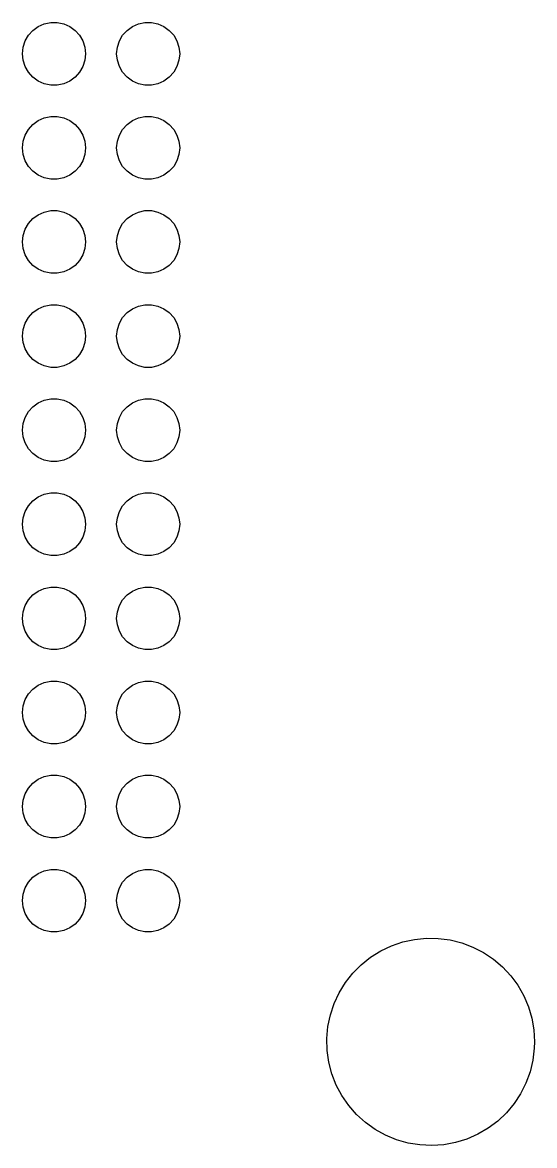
# Model space of a CAD drawing. Extents: x 122.9 to 173, y -133.6 to -70.9.
# Drawn here: x 159.17 to 172.98, y -133.61 to -103.3 of the extents above; entities that cross this region are included whole.
import ezdxf

# ---------------------------------------------------------------- set-up
doc = ezdxf.new("R2010")
doc.units = 0
doc.layers.add('BLACK', color=7, linetype='CONTINUOUS')

msp = doc.modelspace()

# ---------------------------------------------------------------- linework, layer by layer
at = {"layer": 'BLACK', "linetype": 'CONTINUOUS'}
for p, q in [((159.595, -103.404), (159.757, -103.332)), ((159.757, -103.332), (159.931, -103.295)), ((159.931, -103.295), (160.109, -103.295)), ((160.109, -103.295), (160.283, -103.332)), ((160.283, -103.332), (160.445, -103.404)), ((162.135, -103.404), (162.297, -103.332)), ((162.297, -103.332), (162.471, -103.295)), ((162.471, -103.295), (162.649, -103.295)), ((162.649, -103.295), (162.823, -103.332)), ((162.823, -103.332), (162.985, -103.404)), ((159.243, -103.794), (159.332, -103.64)), ((159.332, -103.64), (159.451, -103.508)), ((159.451, -103.508), (159.595, -103.404)), ((160.445, -103.404), (160.589, -103.508)), ((160.589, -103.508), (160.708, -103.64)), ((160.708, -103.64), (160.797, -103.794)), ((161.783, -103.794), (161.872, -103.64)), ((161.872, -103.64), (161.991, -103.508)), ((161.991, -103.508), (162.135, -103.404)), ((162.985, -103.404), (163.129, -103.508)), ((163.129, -103.508), (163.248, -103.64)), ((163.248, -103.64), (163.337, -103.794)), ((159.17, -104.14), (159.189, -103.963)), ((159.189, -103.963), (159.243, -103.794)), ((160.797, -103.794), (160.851, -103.963)), ((160.851, -103.963), (160.87, -104.14)), ((161.71, -104.14), (161.729, -103.963)), ((161.729, -103.963), (161.783, -103.794)), ((163.337, -103.794), (163.391, -103.963)), ((163.391, -103.963), (163.41, -104.14)), ((159.189, -104.317), (159.17, -104.14)), ((160.87, -104.14), (160.851, -104.317)), ((161.729, -104.317), (161.71, -104.14)), ((163.41, -104.14), (163.391, -104.317)), ((159.243, -104.486), (159.189, -104.317)), ((159.332, -104.64), (159.243, -104.486)), ((160.797, -104.486), (160.708, -104.64)), ((160.851, -104.317), (160.797, -104.486)), ((161.783, -104.486), (161.729, -104.317)), ((161.872, -104.64), (161.783, -104.486)), ((163.337, -104.486), (163.248, -104.64)), ((163.391, -104.317), (163.337, -104.486)), ((159.451, -104.772), (159.332, -104.64)), ((159.595, -104.876), (159.451, -104.772)), ((159.757, -104.948), (159.595, -104.876)), ((160.445, -104.876), (160.283, -104.948)), ((160.589, -104.772), (160.445, -104.876)), ((160.708, -104.64), (160.589, -104.772)), ((161.991, -104.772), (161.872, -104.64)), ((162.135, -104.876), (161.991, -104.772)), ((162.297, -104.948), (162.135, -104.876)), ((162.985, -104.876), (162.823, -104.948)), ((163.129, -104.772), (162.985, -104.876)), ((163.248, -104.64), (163.129, -104.772)), ((159.931, -104.985), (159.757, -104.948)), ((160.109, -104.985), (159.931, -104.985)), ((160.283, -104.948), (160.109, -104.985)), ((162.471, -104.985), (162.297, -104.948)), ((162.649, -104.985), (162.471, -104.985)), ((162.823, -104.948), (162.649, -104.985)), ((159.332, -106.18), (159.451, -106.048)), ((159.451, -106.048), (159.595, -105.944)), ((159.595, -105.944), (159.757, -105.872)), ((159.757, -105.872), (159.931, -105.835)), ((159.931, -105.835), (160.109, -105.835)), ((160.109, -105.835), (160.283, -105.872)), ((160.283, -105.872), (160.445, -105.944)), ((160.445, -105.944), (160.589, -106.048)), ((160.589, -106.048), (160.708, -106.18)), ((161.872, -106.18), (161.991, -106.048)), ((161.991, -106.048), (162.135, -105.944)), ((162.135, -105.944), (162.297, -105.872)), ((162.297, -105.872), (162.471, -105.835)), ((162.471, -105.835), (162.649, -105.835)), ((162.649, -105.835), (162.823, -105.872)), ((162.823, -105.872), (162.985, -105.944)), ((162.985, -105.944), (163.129, -106.048)), ((163.129, -106.048), (163.248, -106.18)), ((159.189, -106.503), (159.243, -106.334)), ((159.243, -106.334), (159.332, -106.18)), ((160.708, -106.18), (160.797, -106.334)), ((160.797, -106.334), (160.851, -106.503)), ((161.729, -106.503), (161.783, -106.334)), ((161.783, -106.334), (161.872, -106.18)), ((163.248, -106.18), (163.337, -106.334)), ((163.337, -106.334), (163.391, -106.503)), ((159.17, -106.68), (159.189, -106.503)), ((159.189, -106.857), (159.17, -106.68)), ((160.851, -106.503), (160.87, -106.68)), ((160.87, -106.68), (160.851, -106.857)), ((161.71, -106.68), (161.729, -106.503)), ((161.729, -106.857), (161.71, -106.68)), ((163.391, -106.503), (163.41, -106.68)), ((163.41, -106.68), (163.391, -106.857)), ((159.243, -107.026), (159.189, -106.857)), ((160.851, -106.857), (160.797, -107.026)), ((161.783, -107.026), (161.729, -106.857)), ((163.391, -106.857), (163.337, -107.026)), ((159.332, -107.18), (159.243, -107.026)), ((159.451, -107.312), (159.332, -107.18)), ((159.595, -107.416), (159.451, -107.312)), ((160.589, -107.312), (160.445, -107.416)), ((160.708, -107.18), (160.589, -107.312)), ((160.797, -107.026), (160.708, -107.18)), ((161.872, -107.18), (161.783, -107.026)), ((161.991, -107.312), (161.872, -107.18)), ((162.135, -107.416), (161.991, -107.312)), ((163.129, -107.312), (162.985, -107.416)), ((163.248, -107.18), (163.129, -107.312)), ((163.337, -107.026), (163.248, -107.18)), ((159.757, -107.488), (159.595, -107.416)), ((159.931, -107.525), (159.757, -107.488)), ((160.109, -107.525), (159.931, -107.525)), ((160.283, -107.488), (160.109, -107.525)), ((160.445, -107.416), (160.283, -107.488)), ((162.297, -107.488), (162.135, -107.416)), ((162.471, -107.525), (162.297, -107.488)), ((162.649, -107.525), (162.471, -107.525)), ((162.823, -107.488), (162.649, -107.525)), ((162.985, -107.416), (162.823, -107.488)), ((159.451, -108.588), (159.595, -108.484)), ((159.595, -108.484), (159.757, -108.412)), ((159.757, -108.412), (159.931, -108.375)), ((159.931, -108.375), (160.109, -108.375)), ((160.109, -108.375), (160.283, -108.412)), ((160.283, -108.412), (160.445, -108.484)), ((160.445, -108.484), (160.589, -108.588)), ((161.991, -108.588), (162.135, -108.484)), ((162.135, -108.484), (162.297, -108.412)), ((162.297, -108.412), (162.471, -108.375)), ((162.471, -108.375), (162.649, -108.375)), ((162.649, -108.375), (162.823, -108.412)), ((162.823, -108.412), (162.985, -108.484)), ((162.985, -108.484), (163.129, -108.588)), ((159.243, -108.874), (159.332, -108.72)), ((159.332, -108.72), (159.451, -108.588)), ((160.589, -108.588), (160.708, -108.72)), ((160.708, -108.72), (160.797, -108.874)), ((161.783, -108.874), (161.872, -108.72)), ((161.872, -108.72), (161.991, -108.588)), ((163.129, -108.588), (163.248, -108.72)), ((163.248, -108.72), (163.337, -108.874)), ((159.17, -109.22), (159.189, -109.043)), ((159.189, -109.043), (159.243, -108.874)), ((160.797, -108.874), (160.851, -109.043)), ((160.851, -109.043), (160.87, -109.22)), ((161.71, -109.22), (161.729, -109.043)), ((161.729, -109.043), (161.783, -108.874)), ((163.337, -108.874), (163.391, -109.043)), ((163.391, -109.043), (163.41, -109.22)), ((159.189, -109.397), (159.17, -109.22)), ((159.243, -109.566), (159.189, -109.397)), ((160.851, -109.397), (160.797, -109.566)), ((160.87, -109.22), (160.851, -109.397)), ((161.729, -109.397), (161.71, -109.22)), ((161.783, -109.566), (161.729, -109.397)), ((163.391, -109.397), (163.337, -109.566)), ((163.41, -109.22), (163.391, -109.397)), ((159.332, -109.72), (159.243, -109.566)), ((159.451, -109.852), (159.332, -109.72)), ((160.708, -109.72), (160.589, -109.852)), ((160.797, -109.566), (160.708, -109.72)), ((161.872, -109.72), (161.783, -109.566)), ((161.991, -109.852), (161.872, -109.72)), ((163.248, -109.72), (163.129, -109.852)), ((163.337, -109.566), (163.248, -109.72)), ((159.595, -109.956), (159.451, -109.852)), ((159.757, -110.028), (159.595, -109.956)), ((159.931, -110.065), (159.757, -110.028)), ((160.283, -110.028), (160.109, -110.065)), ((160.445, -109.956), (160.283, -110.028)), ((160.589, -109.852), (160.445, -109.956)), ((162.135, -109.956), (161.991, -109.852)), ((162.297, -110.028), (162.135, -109.956)), ((162.471, -110.065), (162.297, -110.028)), ((162.823, -110.028), (162.649, -110.065)), ((162.985, -109.956), (162.823, -110.028)), ((163.129, -109.852), (162.985, -109.956)), ((160.109, -110.065), (159.931, -110.065)), ((162.649, -110.065), (162.471, -110.065)), ((159.595, -111.024), (159.757, -110.952)), ((159.757, -110.952), (159.931, -110.915)), ((159.931, -110.915), (160.109, -110.915)), ((160.109, -110.915), (160.283, -110.952)), ((160.283, -110.952), (160.445, -111.024)), ((162.135, -111.024), (162.297, -110.952)), ((162.297, -110.952), (162.471, -110.915)), ((162.471, -110.915), (162.649, -110.915)), ((162.649, -110.915), (162.823, -110.952)), ((162.823, -110.952), (162.985, -111.024)), ((159.332, -111.26), (159.451, -111.128)), ((159.451, -111.128), (159.595, -111.024)), ((160.445, -111.024), (160.589, -111.128)), ((160.589, -111.128), (160.708, -111.26)), ((161.872, -111.26), (161.991, -111.128)), ((161.991, -111.128), (162.135, -111.024)), ((162.985, -111.024), (163.129, -111.128)), ((163.129, -111.128), (163.248, -111.26)), ((159.189, -111.583), (159.243, -111.414)), ((159.243, -111.414), (159.332, -111.26)), ((160.708, -111.26), (160.797, -111.414)), ((160.797, -111.414), (160.851, -111.583)), ((161.729, -111.583), (161.783, -111.414)), ((161.783, -111.414), (161.872, -111.26)), ((163.248, -111.26), (163.337, -111.414)), ((163.337, -111.414), (163.391, -111.583)), ((159.17, -111.76), (159.189, -111.583)), ((159.189, -111.937), (159.17, -111.76)), ((160.851, -111.583), (160.87, -111.76)), ((160.87, -111.76), (160.851, -111.937)), ((161.71, -111.76), (161.729, -111.583)), ((161.729, -111.937), (161.71, -111.76)), ((163.391, -111.583), (163.41, -111.76)), ((163.41, -111.76), (163.391, -111.937)), ((159.243, -112.106), (159.189, -111.937)), ((159.332, -112.26), (159.243, -112.106)), ((160.797, -112.106), (160.708, -112.26)), ((160.851, -111.937), (160.797, -112.106)), ((161.783, -112.106), (161.729, -111.937)), ((161.872, -112.26), (161.783, -112.106)), ((163.337, -112.106), (163.248, -112.26)), ((163.391, -111.937), (163.337, -112.106)), ((159.451, -112.392), (159.332, -112.26)), ((159.595, -112.496), (159.451, -112.392)), ((160.589, -112.392), (160.445, -112.496)), ((160.708, -112.26), (160.589, -112.392)), ((161.991, -112.392), (161.872, -112.26)), ((162.135, -112.496), (161.991, -112.392)), ((163.129, -112.392), (162.985, -112.496)), ((163.248, -112.26), (163.129, -112.392)), ((159.757, -112.568), (159.595, -112.496)), ((159.931, -112.605), (159.757, -112.568)), ((160.109, -112.605), (159.931, -112.605)), ((160.283, -112.568), (160.109, -112.605)), ((160.445, -112.496), (160.283, -112.568)), ((162.297, -112.568), (162.135, -112.496)), ((162.471, -112.605), (162.297, -112.568)), ((162.649, -112.605), (162.471, -112.605)), ((162.823, -112.568), (162.649, -112.605)), ((162.985, -112.496), (162.823, -112.568)), ((159.332, -113.8), (159.451, -113.668)), ((159.451, -113.668), (159.595, -113.564)), ((159.595, -113.564), (159.757, -113.492)), ((159.757, -113.492), (159.931, -113.455)), ((159.931, -113.455), (160.109, -113.455)), ((160.109, -113.455), (160.283, -113.492)), ((160.283, -113.492), (160.445, -113.564)), ((160.445, -113.564), (160.589, -113.668)), ((160.589, -113.668), (160.708, -113.8)), ((161.872, -113.8), (161.991, -113.668)), ((161.991, -113.668), (162.135, -113.564)), ((162.135, -113.564), (162.297, -113.492)), ((162.297, -113.492), (162.471, -113.455)), ((162.471, -113.455), (162.649, -113.455)), ((162.649, -113.455), (162.823, -113.492)), ((162.823, -113.492), (162.985, -113.564)), ((162.985, -113.564), (163.129, -113.668)), ((163.129, -113.668), (163.248, -113.8)), ((159.189, -114.123), (159.243, -113.954)), ((159.243, -113.954), (159.332, -113.8)), ((160.708, -113.8), (160.797, -113.954)), ((160.797, -113.954), (160.851, -114.123)), ((161.729, -114.123), (161.783, -113.954)), ((161.783, -113.954), (161.872, -113.8)), ((163.248, -113.8), (163.337, -113.954)), ((163.337, -113.954), (163.391, -114.123)), ((159.17, -114.3), (159.189, -114.123)), ((160.851, -114.123), (160.87, -114.3)), ((161.71, -114.3), (161.729, -114.123)), ((163.391, -114.123), (163.41, -114.3)), ((159.189, -114.477), (159.17, -114.3)), ((159.243, -114.646), (159.189, -114.477)), ((160.851, -114.477), (160.797, -114.646)), ((160.87, -114.3), (160.851, -114.477)), ((161.729, -114.477), (161.71, -114.3)), ((161.783, -114.646), (161.729, -114.477)), ((163.391, -114.477), (163.337, -114.646)), ((163.41, -114.3), (163.391, -114.477)), ((159.332, -114.8), (159.243, -114.646)), ((159.451, -114.932), (159.332, -114.8)), ((160.708, -114.8), (160.589, -114.932)), ((160.797, -114.646), (160.708, -114.8)), ((161.872, -114.8), (161.783, -114.646)), ((161.991, -114.932), (161.872, -114.8)), ((163.248, -114.8), (163.129, -114.932)), ((163.337, -114.646), (163.248, -114.8)), ((159.595, -115.036), (159.451, -114.932)), ((159.757, -115.108), (159.595, -115.036)), ((159.931, -115.145), (159.757, -115.108)), ((160.109, -115.145), (159.931, -115.145)), ((160.283, -115.108), (160.109, -115.145)), ((160.445, -115.036), (160.283, -115.108)), ((160.589, -114.932), (160.445, -115.036)), ((162.135, -115.036), (161.991, -114.932)), ((162.297, -115.108), (162.135, -115.036)), ((162.471, -115.145), (162.297, -115.108)), ((162.649, -115.145), (162.471, -115.145)), ((162.823, -115.108), (162.649, -115.145)), ((162.985, -115.036), (162.823, -115.108)), ((163.129, -114.932), (162.985, -115.036)), ((159.451, -116.208), (159.595, -116.104)), ((159.595, -116.104), (159.757, -116.032)), ((159.757, -116.032), (159.931, -115.995)), ((159.931, -115.995), (160.109, -115.995)), ((160.109, -115.995), (160.283, -116.032)), ((160.283, -116.032), (160.445, -116.104)), ((160.445, -116.104), (160.589, -116.208)), ((161.991, -116.208), (162.135, -116.104)), ((162.135, -116.104), (162.297, -116.032)), ((162.297, -116.032), (162.471, -115.995)), ((162.471, -115.995), (162.649, -115.995)), ((162.649, -115.995), (162.823, -116.032)), ((162.823, -116.032), (162.985, -116.104)), ((162.985, -116.104), (163.129, -116.208)), ((159.243, -116.494), (159.332, -116.34)), ((159.332, -116.34), (159.451, -116.208)), ((160.589, -116.208), (160.708, -116.34)), ((160.708, -116.34), (160.797, -116.494)), ((161.783, -116.494), (161.872, -116.34)), ((161.872, -116.34), (161.991, -116.208)), ((163.129, -116.208), (163.248, -116.34)), ((163.248, -116.34), (163.337, -116.494)), ((159.17, -116.84), (159.189, -116.663)), ((159.189, -116.663), (159.243, -116.494)), ((160.797, -116.494), (160.851, -116.663)), ((160.851, -116.663), (160.87, -116.84)), ((161.71, -116.84), (161.729, -116.663)), ((161.729, -116.663), (161.783, -116.494)), ((163.337, -116.494), (163.391, -116.663)), ((163.391, -116.663), (163.41, -116.84)), ((159.189, -117.017), (159.17, -116.84)), ((160.87, -116.84), (160.851, -117.017)), ((161.729, -117.017), (161.71, -116.84)), ((163.41, -116.84), (163.391, -117.017)), ((159.243, -117.186), (159.189, -117.017)), ((159.332, -117.34), (159.243, -117.186)), ((160.797, -117.186), (160.708, -117.34)), ((160.851, -117.017), (160.797, -117.186)), ((161.783, -117.186), (161.729, -117.017)), ((161.872, -117.34), (161.783, -117.186)), ((163.337, -117.186), (163.248, -117.34)), ((163.391, -117.017), (163.337, -117.186)), ((159.451, -117.472), (159.332, -117.34)), ((159.595, -117.576), (159.451, -117.472)), ((159.757, -117.648), (159.595, -117.576)), ((160.445, -117.576), (160.283, -117.648)), ((160.589, -117.472), (160.445, -117.576)), ((160.708, -117.34), (160.589, -117.472)), ((161.991, -117.472), (161.872, -117.34)), ((162.135, -117.576), (161.991, -117.472)), ((162.297, -117.648), (162.135, -117.576)), ((162.985, -117.576), (162.823, -117.648)), ((163.129, -117.472), (162.985, -117.576)), ((163.248, -117.34), (163.129, -117.472)), ((159.931, -117.685), (159.757, -117.648)), ((160.109, -117.685), (159.931, -117.685)), ((160.283, -117.648), (160.109, -117.685)), ((162.471, -117.685), (162.297, -117.648)), ((162.649, -117.685), (162.471, -117.685)), ((162.823, -117.648), (162.649, -117.685)), ((159.332, -118.88), (159.451, -118.748)), ((159.451, -118.748), (159.595, -118.644)), ((159.595, -118.644), (159.757, -118.572)), ((159.757, -118.572), (159.931, -118.535)), ((159.931, -118.535), (160.109, -118.535)), ((160.109, -118.535), (160.283, -118.572)), ((160.283, -118.572), (160.445, -118.644)), ((160.445, -118.644), (160.589, -118.748)), ((160.589, -118.748), (160.708, -118.88)), ((161.872, -118.88), (161.991, -118.748)), ((161.991, -118.748), (162.135, -118.644)), ((162.135, -118.644), (162.297, -118.572)), ((162.297, -118.572), (162.471, -118.535)), ((162.471, -118.535), (162.649, -118.535)), ((162.649, -118.535), (162.823, -118.572)), ((162.823, -118.572), (162.985, -118.644)), ((162.985, -118.644), (163.129, -118.748)), ((163.129, -118.748), (163.248, -118.88)), ((159.189, -119.203), (159.243, -119.034)), ((159.243, -119.034), (159.332, -118.88)), ((160.708, -118.88), (160.797, -119.034)), ((160.797, -119.034), (160.851, -119.203)), ((161.729, -119.203), (161.783, -119.034)), ((161.783, -119.034), (161.872, -118.88)), ((163.248, -118.88), (163.337, -119.034)), ((163.337, -119.034), (163.391, -119.203)), ((159.17, -119.38), (159.189, -119.203)), ((159.189, -119.557), (159.17, -119.38)), ((160.851, -119.203), (160.87, -119.38)), ((160.87, -119.38), (160.851, -119.557)), ((161.71, -119.38), (161.729, -119.203)), ((161.729, -119.557), (161.71, -119.38)), ((163.391, -119.203), (163.41, -119.38)), ((163.41, -119.38), (163.391, -119.557)), ((159.243, -119.726), (159.189, -119.557)), ((159.332, -119.88), (159.243, -119.726)), ((160.797, -119.726), (160.708, -119.88)), ((160.851, -119.557), (160.797, -119.726)), ((161.783, -119.726), (161.729, -119.557)), ((161.872, -119.88), (161.783, -119.726)), ((163.337, -119.726), (163.248, -119.88)), ((163.391, -119.557), (163.337, -119.726)), ((159.451, -120.012), (159.332, -119.88)), ((159.595, -120.116), (159.451, -120.012)), ((160.589, -120.012), (160.445, -120.116)), ((160.708, -119.88), (160.589, -120.012)), ((161.991, -120.012), (161.872, -119.88)), ((162.135, -120.116), (161.991, -120.012)), ((163.129, -120.012), (162.985, -120.116)), ((163.248, -119.88), (163.129, -120.012)), ((159.757, -120.188), (159.595, -120.116)), ((159.931, -120.225), (159.757, -120.188)), ((160.109, -120.225), (159.931, -120.225)), ((160.283, -120.188), (160.109, -120.225)), ((160.445, -120.116), (160.283, -120.188)), ((162.297, -120.188), (162.135, -120.116)), ((162.471, -120.225), (162.297, -120.188)), ((162.649, -120.225), (162.471, -120.225)), ((162.823, -120.188), (162.649, -120.225)), ((162.985, -120.116), (162.823, -120.188)), ((159.451, -121.288), (159.595, -121.184)), ((159.595, -121.184), (159.757, -121.112)), ((159.757, -121.112), (159.931, -121.075)), ((159.931, -121.075), (160.109, -121.075)), ((160.109, -121.075), (160.283, -121.112)), ((160.283, -121.112), (160.445, -121.184)), ((160.445, -121.184), (160.589, -121.288)), ((161.991, -121.288), (162.135, -121.184)), ((162.135, -121.184), (162.297, -121.112)), ((162.297, -121.112), (162.471, -121.075)), ((162.471, -121.075), (162.649, -121.075)), ((162.649, -121.075), (162.823, -121.112)), ((162.823, -121.112), (162.985, -121.184)), ((162.985, -121.184), (163.129, -121.288)), ((159.243, -121.574), (159.332, -121.42)), ((159.332, -121.42), (159.451, -121.288)), ((160.589, -121.288), (160.708, -121.42)), ((160.708, -121.42), (160.797, -121.574)), ((161.783, -121.574), (161.872, -121.42)), ((161.872, -121.42), (161.991, -121.288)), ((163.129, -121.288), (163.248, -121.42)), ((163.248, -121.42), (163.337, -121.574)), ((159.17, -121.92), (159.189, -121.743)), ((159.189, -121.743), (159.243, -121.574)), ((160.797, -121.574), (160.851, -121.743)), ((160.851, -121.743), (160.87, -121.92)), ((161.71, -121.92), (161.729, -121.743)), ((161.729, -121.743), (161.783, -121.574)), ((163.337, -121.574), (163.391, -121.743)), ((163.391, -121.743), (163.41, -121.92)), ((159.189, -122.097), (159.17, -121.92)), ((159.243, -122.266), (159.189, -122.097)), ((160.851, -122.097), (160.797, -122.266)), ((160.87, -121.92), (160.851, -122.097)), ((161.729, -122.097), (161.71, -121.92)), ((161.783, -122.266), (161.729, -122.097)), ((163.391, -122.097), (163.337, -122.266)), ((163.41, -121.92), (163.391, -122.097)), ((159.332, -122.42), (159.243, -122.266)), ((159.451, -122.552), (159.332, -122.42)), ((160.708, -122.42), (160.589, -122.552)), ((160.797, -122.266), (160.708, -122.42)), ((161.872, -122.42), (161.783, -122.266)), ((161.991, -122.552), (161.872, -122.42)), ((163.248, -122.42), (163.129, -122.552)), ((163.337, -122.266), (163.248, -122.42)), ((159.595, -122.656), (159.451, -122.552)), ((159.757, -122.728), (159.595, -122.656)), ((159.931, -122.765), (159.757, -122.728)), ((160.109, -122.765), (159.931, -122.765)), ((160.283, -122.728), (160.109, -122.765)), ((160.445, -122.656), (160.283, -122.728)), ((160.589, -122.552), (160.445, -122.656)), ((162.135, -122.656), (161.991, -122.552)), ((162.297, -122.728), (162.135, -122.656)), ((162.471, -122.765), (162.297, -122.728)), ((162.649, -122.765), (162.471, -122.765)), ((162.823, -122.728), (162.649, -122.765)), ((162.985, -122.656), (162.823, -122.728)), ((163.129, -122.552), (162.985, -122.656)), ((159.595, -123.724), (159.757, -123.652)), ((159.757, -123.652), (159.931, -123.615)), ((159.931, -123.615), (160.109, -123.615)), ((160.109, -123.615), (160.283, -123.652)), ((160.283, -123.652), (160.445, -123.724)), ((162.135, -123.724), (162.297, -123.652)), ((162.297, -123.652), (162.471, -123.615)), ((162.471, -123.615), (162.649, -123.615)), ((162.649, -123.615), (162.823, -123.652)), ((162.823, -123.652), (162.985, -123.724)), ((159.243, -124.114), (159.332, -123.96)), ((159.332, -123.96), (159.451, -123.828)), ((159.451, -123.828), (159.595, -123.724)), ((160.445, -123.724), (160.589, -123.828)), ((160.589, -123.828), (160.708, -123.96)), ((160.708, -123.96), (160.797, -124.114)), ((161.783, -124.114), (161.872, -123.96)), ((161.872, -123.96), (161.991, -123.828)), ((161.991, -123.828), (162.135, -123.724)), ((162.985, -123.724), (163.129, -123.828)), ((163.129, -123.828), (163.248, -123.96)), ((163.248, -123.96), (163.337, -124.114)), ((159.17, -124.46), (159.189, -124.283)), ((159.189, -124.283), (159.243, -124.114)), ((160.797, -124.114), (160.851, -124.283)), ((160.851, -124.283), (160.87, -124.46)), ((161.71, -124.46), (161.729, -124.283)), ((161.729, -124.283), (161.783, -124.114)), ((163.337, -124.114), (163.391, -124.283)), ((163.391, -124.283), (163.41, -124.46)), ((159.189, -124.637), (159.17, -124.46)), ((160.87, -124.46), (160.851, -124.637)), ((161.729, -124.637), (161.71, -124.46)), ((163.41, -124.46), (163.391, -124.637)), ((159.243, -124.806), (159.189, -124.637)), ((159.332, -124.96), (159.243, -124.806)), ((160.797, -124.806), (160.708, -124.96)), ((160.851, -124.637), (160.797, -124.806)), ((161.783, -124.806), (161.729, -124.637)), ((161.872, -124.96), (161.783, -124.806)), ((163.337, -124.806), (163.248, -124.96)), ((163.391, -124.637), (163.337, -124.806)), ((159.451, -125.092), (159.332, -124.96)), ((159.595, -125.196), (159.451, -125.092)), ((159.757, -125.268), (159.595, -125.196)), ((160.445, -125.196), (160.283, -125.268)), ((160.589, -125.092), (160.445, -125.196)), ((160.708, -124.96), (160.589, -125.092)), ((161.991, -125.092), (161.872, -124.96)), ((162.135, -125.196), (161.991, -125.092)), ((162.297, -125.268), (162.135, -125.196)), ((162.985, -125.196), (162.823, -125.268)), ((163.129, -125.092), (162.985, -125.196)), ((163.248, -124.96), (163.129, -125.092)), ((159.931, -125.305), (159.757, -125.268)), ((160.109, -125.305), (159.931, -125.305)), ((160.283, -125.268), (160.109, -125.305)), ((162.471, -125.305), (162.297, -125.268)), ((162.649, -125.305), (162.471, -125.305)), ((162.823, -125.268), (162.649, -125.305)), ((159.332, -126.5), (159.451, -126.368)), ((159.451, -126.368), (159.595, -126.264)), ((159.595, -126.264), (159.757, -126.192)), ((159.757, -126.192), (159.931, -126.155)), ((159.931, -126.155), (160.109, -126.155)), ((160.109, -126.155), (160.283, -126.192)), ((160.283, -126.192), (160.445, -126.264)), ((160.445, -126.264), (160.589, -126.368)), ((160.589, -126.368), (160.708, -126.5)), ((161.872, -126.5), (161.991, -126.368)), ((161.991, -126.368), (162.135, -126.264)), ((162.135, -126.264), (162.297, -126.192)), ((162.297, -126.192), (162.471, -126.155)), ((162.471, -126.155), (162.649, -126.155)), ((162.649, -126.155), (162.823, -126.192)), ((162.823, -126.192), (162.985, -126.264)), ((162.985, -126.264), (163.129, -126.368)), ((163.129, -126.368), (163.248, -126.5)), ((159.189, -126.823), (159.243, -126.654)), ((159.243, -126.654), (159.332, -126.5)), ((160.708, -126.5), (160.797, -126.654)), ((160.797, -126.654), (160.851, -126.823)), ((161.729, -126.823), (161.783, -126.654)), ((161.783, -126.654), (161.872, -126.5)), ((163.248, -126.5), (163.337, -126.654)), ((163.337, -126.654), (163.391, -126.823)), ((159.17, -127), (159.189, -126.823)), ((159.189, -127.177), (159.17, -127)), ((160.851, -126.823), (160.87, -127)), ((160.87, -127), (160.851, -127.177)), ((161.71, -127), (161.729, -126.823)), ((161.729, -127.177), (161.71, -127)), ((163.391, -126.823), (163.41, -127)), ((163.41, -127), (163.391, -127.177)), ((159.243, -127.346), (159.189, -127.177)), ((160.851, -127.177), (160.797, -127.346)), ((161.783, -127.346), (161.729, -127.177)), ((163.391, -127.177), (163.337, -127.346)), ((159.332, -127.5), (159.243, -127.346)), ((159.451, -127.632), (159.332, -127.5)), ((160.708, -127.5), (160.589, -127.632)), ((160.797, -127.346), (160.708, -127.5)), ((161.872, -127.5), (161.783, -127.346)), ((161.991, -127.632), (161.872, -127.5)), ((163.248, -127.5), (163.129, -127.632)), ((163.337, -127.346), (163.248, -127.5)), ((159.595, -127.736), (159.451, -127.632)), ((159.757, -127.808), (159.595, -127.736)), ((159.931, -127.845), (159.757, -127.808)), ((160.109, -127.845), (159.931, -127.845)), ((160.283, -127.808), (160.109, -127.845)), ((160.445, -127.736), (160.283, -127.808)), ((160.589, -127.632), (160.445, -127.736)), ((162.135, -127.736), (161.991, -127.632)), ((162.297, -127.808), (162.135, -127.736)), ((162.471, -127.845), (162.297, -127.808)), ((162.649, -127.845), (162.471, -127.845)), ((162.823, -127.808), (162.649, -127.845)), ((162.985, -127.736), (162.823, -127.808)), ((163.129, -127.632), (162.985, -127.736)), ((168.831, -128.356), (169.122, -128.218)), ((169.122, -128.218), (169.427, -128.113)), ((169.427, -128.113), (169.742, -128.044)), ((169.742, -128.044), (170.063, -128.012)), ((170.063, -128.012), (170.385, -128.018)), ((170.385, -128.018), (170.705, -128.06)), ((170.705, -128.06), (171.017, -128.138)), ((171.017, -128.138), (171.319, -128.252)), ((168.306, -128.729), (168.558, -128.528)), ((168.558, -128.528), (168.831, -128.356)), ((171.319, -128.252), (171.605, -128.4)), ((171.605, -128.4), (171.873, -128.58)), ((168.08, -128.958), (168.306, -128.729)), ((171.873, -128.58), (172.118, -128.789)), ((172.118, -128.789), (172.337, -129.025)), ((167.881, -129.212), (168.08, -128.958)), ((172.337, -129.025), (172.528, -129.285)), ((167.712, -129.487), (167.881, -129.212)), ((172.528, -129.285), (172.688, -129.565)), ((167.577, -129.779), (167.712, -129.487)), ((172.688, -129.565), (172.814, -129.862)), ((167.475, -130.085), (167.577, -129.779)), ((172.814, -129.862), (172.906, -130.171)), ((167.41, -130.401), (167.475, -130.085)), ((172.906, -130.171), (172.961, -130.488)), ((167.381, -130.722), (167.41, -130.401)), ((172.961, -130.488), (172.98, -130.81)), ((167.39, -131.044), (167.381, -130.722)), ((172.98, -130.81), (172.974, -130.986)), ((167.435, -131.363), (167.39, -131.044)), ((172.974, -130.986), (172.936, -131.306)), ((167.517, -131.675), (167.435, -131.363)), ((172.936, -131.306), (172.86, -131.619)), ((167.634, -131.976), (167.517, -131.675)), ((172.86, -131.619), (172.75, -131.922)), ((167.785, -132.26), (167.634, -131.976)), ((172.75, -131.922), (172.605, -132.21)), ((167.968, -132.526), (167.785, -132.26)), ((172.605, -132.21), (172.428, -132.479)), ((168.179, -132.769), (167.968, -132.526)), ((168.418, -132.986), (168.179, -132.769)), ((172.221, -132.727), (171.987, -132.949)), ((172.428, -132.479), (172.221, -132.727)), ((168.68, -133.174), (168.418, -132.986)), ((171.987, -132.949), (171.729, -133.142)), ((168.961, -133.331), (168.68, -133.174)), ((169.259, -133.454), (168.961, -133.331)), ((171.451, -133.305), (171.156, -133.434)), ((171.729, -133.142), (171.451, -133.305)), ((169.569, -133.543), (169.259, -133.454)), ((169.887, -133.595), (169.569, -133.543)), ((170.209, -133.61), (169.887, -133.595)), ((170.531, -133.588), (170.209, -133.61)), ((170.848, -133.529), (170.531, -133.588)), ((171.156, -133.434), (170.848, -133.529))]:
    msp.add_line(p, q, dxfattribs=at)

doc.saveas('drawing.dxf')
